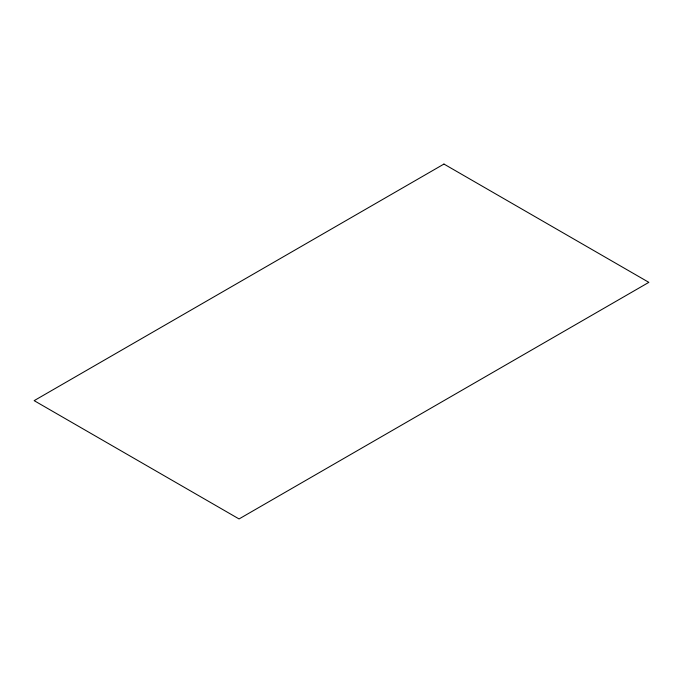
<?xml version="1.0" encoding="UTF-8"?>
<svg xmlns="http://www.w3.org/2000/svg" width="683" height="683" viewBox="0 0 683 683"><rect width="100%" height="100%" fill="white"/><g stroke="black" fill="none" stroke-linecap="round" stroke-linejoin="round"><path stroke-width="1.02" d="M443.95 164.057L34.15 400.648L239.05 518.943L648.85 282.352L443.95 164.057"/></g></svg>
